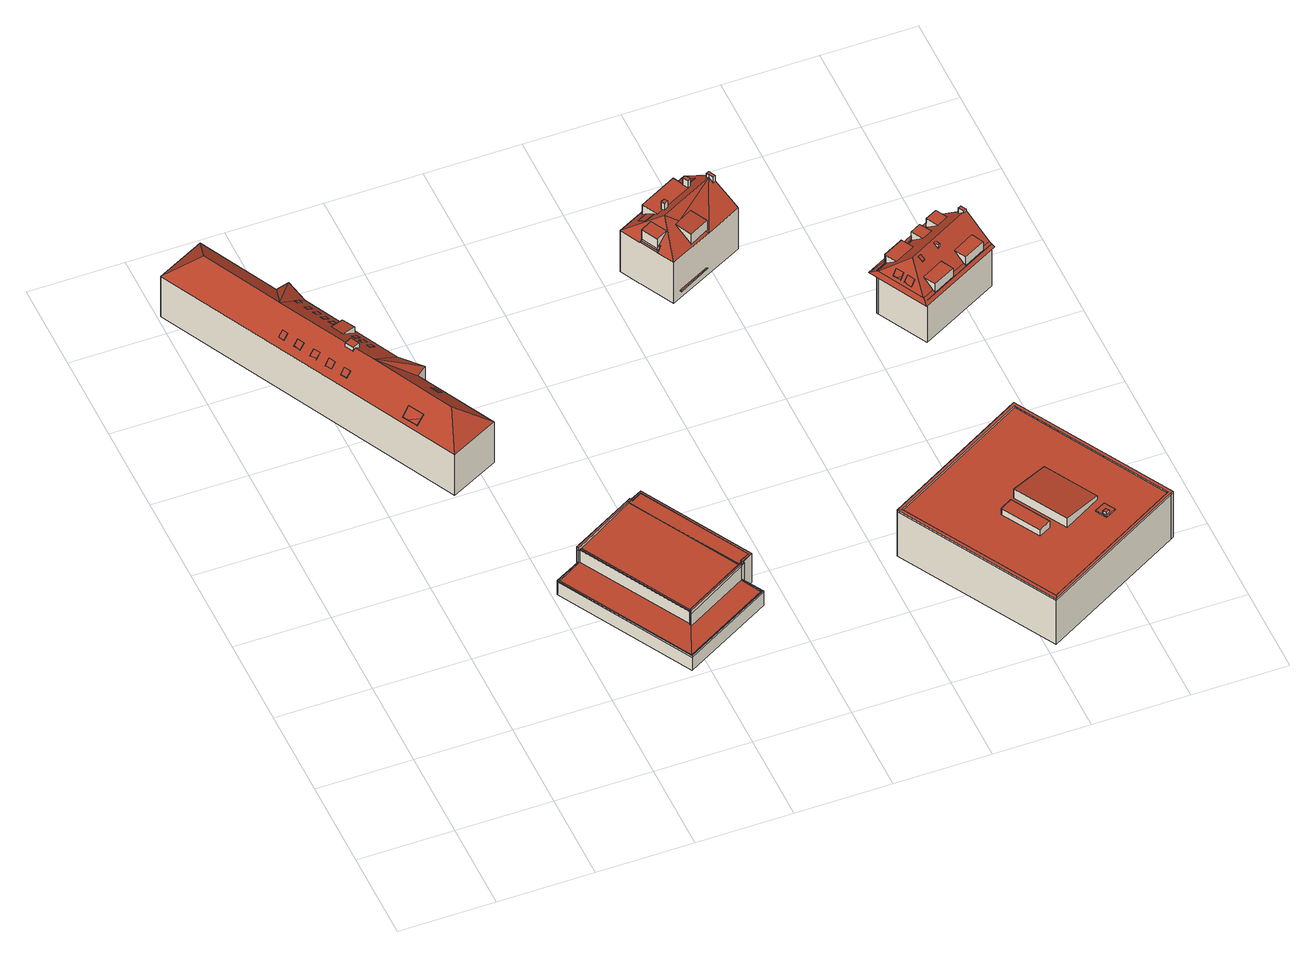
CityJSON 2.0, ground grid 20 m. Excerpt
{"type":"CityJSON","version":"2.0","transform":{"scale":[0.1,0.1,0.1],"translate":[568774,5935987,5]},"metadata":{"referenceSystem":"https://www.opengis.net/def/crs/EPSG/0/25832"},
"CityObjects":{
"building1":{"type":"Building","attributes":{"Grundfläche 2D":"869.696152","Grundhöhe NN":"5.911"},"children":["building1-1","building1-2","building1-3","building1-4","building1-5","building1-6","building1-7","building1-8","building1-9","building1-10","building1-11","building1-12","building1-13","building1-14","building1-15","building1-16"],"geometry":[{"type":"Solid","lod":"3","boundaries":[[[[0,1,2,3]],[[4,5,6]],[[5,4,7,8]],[[9,8,7]],[[10,8,9]],[[10,11,12,13,14,8],[3,2,15,16]],[[17,12,11]],[[18,12,17]],[[18,19,20,12]],[[21,20,19]],[[5,8,14,13,12,20,21,6]],[[1,15,2]],[[3,16,0]],[[1,0,16,15]],[[22,23,4,6]],[[23,24,7,4]],[[24,25,9,7]],[[25,26,10,9]],[[26,27,11,10]],[[27,28,17,11]],[[28,29,18,17]],[[29,30,19,18]],[[30,31,21,19]],[[31,22,6,21]],[[26,25,24,23,22,31,30,29,28,27]]]],"semantics":{"surfaces":[{"type":"RoofSurface"},{"type":"WallSurface"},{"type":"GroundSurface"}],"values":[[0,0,0,0,0,0,0,0,0,0,0,1,1,1,1,1,1,1,1,1,1,1,1,1,2]]}}]},
"building1-1":{"type":"BuildingInstallation","parents":["building1"],"geometry":[{"type":"MultiSurface","lod":"3","boundaries":[[[32,33,34,35]],[[35,34,36,37]],[[32,35,37,38]],[[33,32,38,39]],[[34,33,39,36]]],"semantics":{"surfaces":[{"type":"RoofSurface"},{"type":"WallSurface"}],"values":[0,1,1,1,1]}}]},
"building1-2":{"type":"BuildingInstallation","parents":["building1"],"geometry":[{"type":"MultiSurface","lod":"3","boundaries":[[[40,41,42,43]],[[43,42,44,45]],[[40,43,45,46]],[[41,40,46,47]],[[42,41,47,44]]],"semantics":{"surfaces":[{"type":"RoofSurface"},{"type":"WallSurface"}],"values":[0,1,1,1,1]}}]},
"building1-3":{"type":"BuildingInstallation","parents":["building1"],"geometry":[{"type":"MultiSurface","lod":"3","boundaries":[[[48,49,50,51]],[[51,50,52,53]],[[48,51,53,54]],[[49,48,54,55]],[[50,49,55,52]]],"semantics":{"surfaces":[{"type":"RoofSurface"},{"type":"WallSurface"}],"values":[0,1,1,1,1]}}]},
"building1-4":{"type":"BuildingInstallation","parents":["building1"],"geometry":[{"type":"MultiSurface","lod":"3","boundaries":[[[56,57,58,59]],[[58,57,60,61]],[[59,58,61,62]],[[56,59,62,63]],[[57,56,63,60]]],"semantics":{"surfaces":[{"type":"RoofSurface"},{"type":"WallSurface"}],"values":[0,1,1,1,1]}}]},
"building1-5":{"type":"BuildingInstallation","parents":["building1"],"geometry":[{"type":"MultiSurface","lod":"3","boundaries":[[[64,65,66,67]],[[68,69,67,66]],[[64,67,69,70]],[[65,64,70,71]],[[66,65,71,68]]],"semantics":{"surfaces":[{"type":"RoofSurface"},{"type":"WallSurface"}],"values":[0,1,1,1,1]}}]},
"building1-6":{"type":"BuildingInstallation","parents":["building1"],"geometry":[{"type":"MultiSurface","lod":"3","boundaries":[[[72,73,74,75]],[[75,74,76,77]],[[72,75,77,78]],[[73,72,78,79]],[[74,73,79,76]]],"semantics":{"surfaces":[{"type":"RoofSurface"},{"type":"WallSurface"}],"values":[0,1,1,1,1]}}]},
"building1-7":{"type":"BuildingInstallation","parents":["building1"],"geometry":[{"type":"MultiSurface","lod":"3","boundaries":[[[80,81,82,83]],[[82,81,84,85]],[[83,82,85,86]],[[80,83,86,87]],[[81,80,87,84]]],"semantics":{"surfaces":[{"type":"RoofSurface"},{"type":"WallSurface"}],"values":[0,1,1,1,1]}}]},
"building1-8":{"type":"BuildingInstallation","parents":["building1"],"geometry":[{"type":"MultiSurface","lod":"3","boundaries":[[[88,89,90,91]],[[91,90,92,93]],[[88,91,93,94]],[[89,88,94,95]],[[90,89,95,92]]],"semantics":{"surfaces":[{"type":"RoofSurface"},{"type":"WallSurface"}],"values":[0,1,1,1,1]}}]},
"building1-9":{"type":"BuildingInstallation","parents":["building1"],"geometry":[{"type":"MultiSurface","lod":"3","boundaries":[[[96,97,98,99]],[[99,98,100,101]],[[96,99,101,102]],[[97,96,102,103]],[[98,97,103,100]]],"semantics":{"surfaces":[{"type":"RoofSurface"},{"type":"WallSurface"}],"values":[0,1,1,1,1]}}]},
"building1-10":{"type":"BuildingInstallation","parents":["building1"],"geometry":[{"type":"MultiSurface","lod":"3","boundaries":[[[104,105,106,107]],[[107,106,108,109]],[[110,108,106,105]],[[104,107,109,111]],[[105,104,111,110]]],"semantics":{"surfaces":[{"type":"RoofSurface"},{"type":"WallSurface"}],"values":[0,1,1,1,1]}}]},
"building1-11":{"type":"BuildingInstallation","parents":["building1"],"geometry":[{"type":"MultiSurface","lod":"3","boundaries":[[[112,113,114,115]],[[115,114,116,117]],[[112,115,117,118]],[[113,112,118,119]],[[114,113,119,116]]],"semantics":{"surfaces":[{"type":"RoofSurface"},{"type":"WallSurface"}],"values":[0,1,1,1,1]}}]},
"building1-12":{"type":"BuildingInstallation","parents":["building1"],"geometry":[{"type":"MultiSurface","lod":"3","boundaries":[[[120,121,122,123]],[[122,121,124,125]],[[123,122,125,126]],[[120,123,126,127]],[[121,120,127,124]]],"semantics":{"surfaces":[{"type":"RoofSurface"},{"type":"WallSurface"}],"values":[0,1,1,1,1]}}]},
"building1-13":{"type":"BuildingInstallation","parents":["building1"],"geometry":[{"type":"MultiSurface","lod":"3","boundaries":[[[128,129,130,131]],[[129,128,132,133]],[[131,130,134,135]],[[128,131,135,132]],[[130,129,133,134]]],"semantics":{"surfaces":[{"type":"RoofSurface"},{"type":"WallSurface"}],"values":[0,1,1,1,1]}}]},
"building1-14":{"type":"BuildingInstallation","parents":["building1"],"geometry":[{"type":"MultiSurface","lod":"3","boundaries":[[[136,137,138,139]],[[140,141,138,137]],[[139,138,141,142]],[[142,143,136,139]],[[137,136,143,140]]],"semantics":{"surfaces":[{"type":"RoofSurface"},{"type":"WallSurface"}],"values":[0,1,1,1,1]}}]},
"building1-15":{"type":"BuildingInstallation","parents":["building1"],"geometry":[{"type":"MultiSurface","lod":"3","boundaries":[[[144,145,146,147]],[[145,144,148,149]],[[14,150,146,145,149]],[[147,146,150,151]],[[13,148,144,147,151]]],"semantics":{"surfaces":[{"type":"RoofSurface"},{"type":"WallSurface"}],"values":[0,1,1,1,1]}}]},
"building1-16":{"type":"BuildingInstallation","parents":["building1"],"geometry":[{"type":"MultiSurface","lod":"3","boundaries":[[[152,153,154,155]],[[154,156,157,155]],[[152,155,157,158]],[[158,159,153,152]],[[159,156,154,153]]],"semantics":{"surfaces":[{"type":"RoofSurface"},{"type":"WallSurface"}],"values":[0,1,1,1,1]}}]},
"building2":{"type":"Building","attributes":{"Grundfläche 2D":"688.714316","Grundhöhe NN":"5.877"},"children":["building2-1","building2-2"],"geometry":[{"type":"MultiSurface","lod":"3","boundaries":[[[160,161,162,163,164,165,166,167,168,169,170]],[[171,172,173]],[[174,172,171,175,176,177,178,179]],[[180,181,182,183]],[[184,185,182,181,186,187,188,189]],[[190,191,192,193,194,195,196,197]],[[198,199,197,196]],[[200,201,199]],[[201,197,199]],[[202,197,201]],[[180,183,163,162]],[[183,182,164,163]],[[165,164,182,185]],[[185,184,166,165]],[[167,166,184,189]],[[203,204,169,168]],[[204,205,170,169]],[[205,206,160,170]],[[161,160,206,207]],[[193,192,191,208,209,190,210,177,176,175,171,173]],[[210,211,178,177]],[[178,211,212,213,174,179]],[[193,173,172,174,213,214]],[[204,203,215,216]],[[205,204,216,217]],[[206,205,217,218]],[[218,219,207,206]],[[203,168,167,202,201,200,220,215]],[[202,167,189,188,197]],[[197,188,187,190]],[[190,187,186,210]],[[210,186,181,211]],[[181,180,162,161,213,212,211]],[[213,161,207,219,221,222,223,195,194,193,214]],[[200,199,224,225,220]],[[196,195,223,224,198]],[[198,224,199]],[[216,215,220,225,224,223,222,221,219,218,217]]],"semantics":{"surfaces":[{"type":"RoofSurface"},{"type":"WallSurface"},{"type":"GroundSurface"}],"values":[0,0,0,0,0,0,0,0,0,0,1,1,1,1,1,1,1,1,1,1,1,1,1,1,1,1,1,1,1,1,1,1,1,1,1,1,1,2]}}]},
"building2-1":{"type":"BuildingInstallation","parents":["building2"],"geometry":[{"type":"MultiSurface","lod":"3","boundaries":[[[226,227,228,229,230,231,232,233,234]],[[198,199,228,227]],[[199,200,229,228]],[[227,226,195,198]],[[201,202,230,229,200]],[[230,202,197,235,236,237,238,194,233,232,231]],[[194,239,234,233]],[[239,195,226,234]],[[195,226,195,223]]],"semantics":{"surfaces":[{"type":"RoofSurface"},{"type":"WallSurface"}],"values":[0,1,1,1,1,1,1,1,1]}}]},
"building2-2":{"type":"BuildingInstallation","parents":["building2"],"geometry":[{"type":"MultiSurface","lod":"3","boundaries":[[[236,235,209,208]],[[236,208,191,237]],[[197,190,209,235]]],"semantics":{"surfaces":[{"type":"RoofSurface"},{"type":"WallSurface"}],"values":[0,1,1]}}]},
"building3":{"type":"Building","attributes":{"Grundfläche 2D":"94.513625","Grundhöhe NN":"5.842"},"children":["building3-1"],"geometry":[{"type":"Solid","lod":"3","boundaries":[[[[240,241,242,241,243]],[[240,244,245,242,241]],[[246,247,245,244,240]],[[248,249,245,247,246]],[[248,250,249]],[[251,195,250]],[[249,250,195]],[[242,252,253,243,241]],[[240,243,253,254]],[[246,240,254,255]],[[248,246,255,256]],[[250,248,256,257]],[[251,250,257,258]],[[251,258,259,195]],[[242,245,249,260,261,252]],[[260,249,195,259]],[[254,253,252,261,260,259,258,257,256,255]]]],"semantics":{"surfaces":[{"type":"RoofSurface"},{"type":"WallSurface"},{"type":"GroundSurface"}],"values":[[0,0,0,0,0,0,0,1,1,1,1,1,1,1,1,1,2]]}}]},
"building3-1":{"type":"BuildingInstallation","parents":["building3"],"geometry":[{"type":"MultiSurface","lod":"3","boundaries":[[[262,263,264,265,266,267,226,233,268,269,270,271,272,273,274,275,174]],[[173,174,275]],[[262,174,241,243]],[[243,240,263,262]],[[240,246,264,263]],[[246,248,265,264]],[[248,250,266,265]],[[250,251,267,266]],[[276,268,233,249]],[[260,249,233]],[[276,277,269,268]],[[277,278,270,269]],[[279,271,270,278,280]],[[279,281,272,271]],[[281,247,282,274,273,272]],[[193,173,275,274,282,244]],[[174,173,193,241]],[[226,267,251,195,259]],[[259,260,233,226]]],"semantics":{"surfaces":[{"type":"RoofSurface"},{"type":"WallSurface"}],"values":[0,0,1,1,1,1,1,1,1,1,1,1,1,1,1,1,1,1,1]}}]},
"building4":{"type":"Building","attributes":{"Grundfläche 2D":"2.476490","Grundhöhe NN":"7.598"},"geometry":[{"type":"Solid","lod":"3","boundaries":[[[[283,284,285,286]],[[287,288,286,285]],[[288,289,283,286]],[[289,290,284,283]],[[290,287,285,284]],[[290,289,288,287]]]],"semantics":{"surfaces":[{"type":"RoofSurface"},{"type":"WallSurface"},{"type":"GroundSurface"}],"values":[[0,1,1,1,1,2]]}}]},
"building5":{"type":"Building","attributes":{"Grundfläche 2D":"240.899958","Grundhöhe NN":"5.456"},"children":["building5-1","building5-2","building5-3","building5-4","building5-5","building5-6"],"geometry":[{"type":"MultiSurface","lod":"3","boundaries":[[[291,292,293,294,295]],[[296,297,298,299,300,301,302,303]],[[304,305,306,307,308,309,310,311,312,313,314]],[[315,316,317,318,319,320]],[[321,322,323,324,325,326,327,328,329,330,331,320,319,332]],[[333,295,320,331,334]],[[335,316,315,334,336,337,338]],[[320,295,315]],[[315,295,333,334]],[[292,291,339]],[[333,340,293,292,339]],[[294,293,340]],[[297,296,341]],[[341,323,324,325,326,301,300,299,298,297]],[[326,327,303,302,301]],[[342,313,312,343]],[[342,344,314,313]],[[304,314,344,345,346,347,348]],[[319,318,349,350]],[[351,352,331,330,321,332,319,350,353]],[[336,334,331,352,354]],[[349,318,317,316,335,338,337,336,354,355]],[[350,349,355,354,352,351,353]]],"semantics":{"surfaces":[{"type":"RoofSurface"},{"type":"WallSurface"},{"type":"GroundSurface"}],"values":[0,0,0,0,0,0,0,0,0,1,1,1,1,1,1,1,1,1,1,1,1,1,2]}}]},
"building5-1":{"type":"BuildingInstallation","parents":["building5"],"geometry":[{"type":"MultiSurface","lod":"3","boundaries":[[[356,357,358,359,360,361]],[[310,362,358,357,311]],[[362,363,359,358]],[[363,364,365,361,360,359]],[[343,312,311,357,356,361,365]]],"semantics":{"surfaces":[{"type":"RoofSurface"},{"type":"WallSurface"}],"values":[0,1,1,1,1]}}]},
"building5-2":{"type":"BuildingInstallation","parents":["building5"],"geometry":[{"type":"MultiSurface","lod":"3","boundaries":[[[347,346,366,367]],[[368,369,367,366]],[[369,348,347,367]],[[345,368,366,346]]],"semantics":{"surfaces":[{"type":"RoofSurface"},{"type":"WallSurface"}],"values":[0,1,1,1]}}]},
"building5-3":{"type":"BuildingInstallation","parents":["building5"],"geometry":[{"type":"MultiSurface","lod":"3","boundaries":[[[370,371,372,373,374,375]],[[376,308,307,373,372,371]],[[307,306,374,373]],[[305,377,378,370,375,374,306]],[[378,376,371,370]]],"semantics":{"surfaces":[{"type":"RoofSurface"},{"type":"WallSurface"}],"values":[0,1,1,1,1]}}]},
"building5-4":{"type":"BuildingInstallation","parents":["building5"],"geometry":[{"type":"MultiSurface","lod":"3","boundaries":[[[379,380,381,382,383,384,321,330,385,386]],[[323,322,321,384,383]],[[328,386,385,330,329]],[[386,328,327,379]],[[326,380,379,327]],[[380,326,325,324,323,383,382,381]]],"semantics":{"surfaces":[{"type":"RoofSurface"},{"type":"WallSurface"}],"values":[0,1,1,1,1,1]}}]},
"building5-5":{"type":"BuildingInstallation","parents":["building5"],"geometry":[{"type":"MultiSurface","lod":"3","boundaries":[[[387,388,389,390]],[[391,392,388,387]],[[392,393,389,388]],[[393,394,390,389]],[[394,391,387,390]]],"semantics":{"surfaces":[{"type":"RoofSurface"},{"type":"WallSurface"}],"values":[0,1,1,1,1]}}]},
"building5-6":{"type":"BuildingInstallation","parents":["building5"],"geometry":[{"type":"MultiSurface","lod":"3","boundaries":[[[395,396,397,398,399,400,401]],[[402,335,398,397]],[[398,335,316,317,399]],[[403,404,401,400,399,317]],[[404,405,395,401]],[[405,315,396,395]],[[397,396,315,402]]],"semantics":{"surfaces":[{"type":"RoofSurface"},{"type":"WallSurface"}],"values":[0,1,1,1,1,1,1]}}]},
"building6":{"type":"Building","attributes":{"Grundfläche 2D":"1330.899473","Grundhöhe NN":"7.324"},"children":["building6-1","building6-2"],"geometry":[{"type":"Solid","lod":"3","boundaries":[[[[406,407,408,409]],[[410,411,412,413]],[[414,415,416,417]],[[418,417,416,419,420,421,415,414,422]],[[423,424,425,426],[427,428,429,430],[431,432,433,434]],[[409,408,427,430]],[[406,409,430,429]],[[429,428,407,406]],[[428,427,408,407]],[[413,412,432,431]],[[431,434,410,413]],[[434,433,411,410]],[[412,411,433,432]],[[435,436,416,415]],[[414,417,425,424]],[[436,437,419,416]],[[437,438,420,419]],[[438,439,421,420]],[[439,435,415,421]],[[422,414,424,423]],[[418,422,423,426]],[[426,425,417,418]],[[437,436,440,441]],[[438,437,441,442]],[[439,438,442,443]],[[435,439,443,444]],[[436,435,444,440]],[[442,441,440,444,443]]]],"semantics":{"surfaces":[{"type":"RoofSurface"},{"type":"WallSurface"},{"type":"GroundSurface"}],"values":[[0,0,0,0,0,1,1,1,1,1,1,1,1,1,1,1,1,1,1,1,1,1,1,1,1,1,1,2]]}}]},
"building6-1":{"type":"BuildingInstallation","parents":["building6"],"geometry":[{"type":"MultiSurface","lod":"3","boundaries":[[[445,446,447,448]],[[448,447,449,450]],[[445,448,450,451]],[[446,445,451,452]],[[447,446,452,449]]],"semantics":{"surfaces":[{"type":"RoofSurface"},{"type":"WallSurface"}],"values":[0,1,1,1,1]}}]},
"building6-2":{"type":"BuildingInstallation","parents":["building6"],"geometry":[{"type":"MultiSurface","lod":"3","boundaries":[[[453,454,455,456],[452,451,450,449]],[[457,456,455,458]],[[457,459,453,456]],[[459,460,454,453]],[[455,454,460,458]]],"semantics":{"surfaces":[{"type":"RoofSurface"},{"type":"WallSurface"}],"values":[0,1,1,1,1]}}]},
"building7":{"type":"Building","attributes":{"Grundfläche 2D":"230.770147","Grundhöhe NN":"5.867"},"children":["building7-1","building7-2","building7-3","building7-4","building7-5"],"geometry":[{"type":"MultiSurface","lod":"3","boundaries":[[[461,462,463,464,465,466,467]],[[468,469,470,471,472,473,474,475,476,477,478,479,480,481]],[[482,478,477,483]],[[483,484,485,486,487,488,489,490,491,492,493,494,495,496,497,498,499,463,462,500,501]],[[501,500,502]],[[501,500,501,483]],[[503,495,494,504,505,491,490,506,507,508,482,509,510,511,499,498,512]],[[502,483,501]],[[513,509,482,483,502]],[[514,515,468,481,516,487,486,485,517,477,476,475,518,519,472,471]],[[518,520,521,519]],[[492,522,523,493]],[[496,524,525,497]],[[526,515,514,527]],[[485,484,483,477,517]],[[467,466,513,502]],[[462,461,467,502,500]],[[511,510,464,463,499]],[[465,464,510,509]],[[466,465,509,513]],[[521,520,474,473]],[[519,521,473,472]],[[520,518,475,474]],[[493,523,504,494]],[[522,492,491,505]],[[505,504,523,522]],[[497,525,512,498]],[[524,496,495,503]],[[503,512,525,524]],[[526,527,470,469]],[[515,526,469,468]],[[527,514,471,470]],[[501,528,529,530]],[[531,532,476,517,484,501,530,533]],[[480,532,531,534]],[[535,536,537,506,490,489,488,487,516,481,480,534,538]],[[539,506,537,529]],[[529,528,539]],[[535,538,534,531,533,530,529,537,536]],[[480,479,478,477,476,532]],[[539,482,508,507,506]],[[483,482,539,528,501]],[[501,484,483]],[[477,483,484,517]],[[477,517,476]]],"semantics":{"surfaces":[{"type":"RoofSurface"},{"type":"WallSurface"},{"type":"GroundSurface"}],"values":[0,0,0,0,0,0,0,0,0,0,0,0,0,0,0,1,1,1,1,1,1,1,1,1,1,1,1,1,1,1,1,1,1,1,1,1,1,1,2,0,0,0,0,0,0]}}]},
"building7-1":{"type":"BuildingInstallation","parents":["building7"],"geometry":[{"type":"MultiSurface","lod":"3","boundaries":[[[540,541,542,543]],[[542,541,544]],[[545,540,543]],[[545,544,541,540]]],"semantics":{"surfaces":[{"type":"RoofSurface"},{"type":"WallSurface"}],"values":[0,1,1,1]}}]},
"building7-2":{"type":"BuildingInstallation","parents":["building7"],"geometry":[{"type":"MultiSurface","lod":"3","boundaries":[[[546,547,548,549]],[[549,548,550,551]],[[546,549,551,552]],[[547,546,552,553]],[[548,547,553,550]]],"semantics":{"surfaces":[{"type":"RoofSurface"},{"type":"WallSurface"}],"values":[0,1,1,1,1]}}]},
"building7-3":{"type":"BuildingInstallation","parents":["building7"],"geometry":[{"type":"MultiSurface","lod":"3","boundaries":[[[554,555,556,557]],[[558,559,557,556]],[[554,557,559,560]],[[555,554,560,561]],[[561,558,556,555]]],"semantics":{"surfaces":[{"type":"RoofSurface"},{"type":"WallSurface"}],"values":[0,1,1,1,1]}}]},
"building7-4":{"type":"BuildingInstallation","parents":["building7"],"geometry":[{"type":"MultiSurface","lod":"3","boundaries":[[[562,563,564,565]],[[563,562,566,567]],[[565,564,568,569]],[[562,565,569,566]],[[564,563,567,568]]],"semantics":{"surfaces":[{"type":"RoofSurface"},{"type":"WallSurface"}],"values":[0,1,1,1,1]}}]},
"building7-5":{"type":"BuildingInstallation","parents":["building7"],"geometry":[{"type":"MultiSurface","lod":"3","boundaries":[[[570,571,572,573,574,575,576]],[[489,577,572,571]],[[574,573,572,577,486,578]],[[575,574,578,516]],[[516,487,488,489,571,570,576,575]]],"semantics":{"surfaces":[{"type":"RoofSurface"},{"type":"WallSurface"}],"values":[0,1,1,1,1]}}]}
},
"vertices":[
[280,1161,138],[266,1187,138],[238,1173,145],[251,1147,145],[433,853,116],[358,877,164],[332,802,116],[349,1018,116],[271,1047,164],[370,1036,116],[332,1079,116],[229,1282,116],[166,1250,164],[241,1105,164],[250,1087,164],[266,1187,122],[280,1161,122],[219,1335,116],[191,1327,116],[106,1493,116],[81,1416,164],[5,1441,116],[332,802,9],[433,853,9],[349,1018,9],[370,1036,9],[332,1079,9],[229,1282,9],[219,1335,9],[191,1327,9],[106,1493,9],[5,1441,9],
[229,1058,138],[222,1072,138],[212,1066,128],[219,1053,128],[212,1066,127],[219,1053,127],[229,1058,137],[222,1072,137],
[270,1134,138],[282,1140,129],[278,1148,129],[266,1142,138],[278,1148,128],[266,1142,137],[270,1134,137],[282,1140,128],
[245,1185,138],[256,1191,129],[252,1199,129],[240,1193,138],[252,1199,128],[240,1193,137],[245,1185,137],[256,1191,128],
[278,1119,138],[290,1125,129],[286,1133,129],[274,1127,138],[290,1125,128],[286,1133,128],[274,1127,137],[278,1119,137],
[311,901,139],[294,933,139],[278,924,123],[295,893,123],[278,924,122],[295,893,122],[311,901,138],[294,933,138],
[235,1202,138],[247,1208,129],[243,1216,129],[231,1210,138],[243,1216,128],[231,1210,137],[235,1202,137],[247,1208,128],
[206,1260,138],[218,1266,129],[214,1274,129],[202,1268,138],[218,1266,128],[214,1274,128],[202,1268,137],[206,1260,137],
[159,1194,138],[153,1206,138],[143,1201,128],[149,1189,128],[143,1201,127],[149,1189,127],[159,1194,137],[153,1206,137],
[212,1091,138],[205,1105,138],[195,1099,128],[202,1086,128],[195,1099,127],[202,1086,127],[212,1091,137],[205,1105,137],
[287,1102,138],[298,1108,129],[294,1116,129],[283,1110,138],[294,1116,128],[283,1110,137],[298,1108,128],[287,1102,137],
[227,1219,138],[239,1225,129],[235,1233,129],[223,1227,138],[235,1233,128],[223,1227,137],[227,1219,137],[239,1225,128],
[195,1125,138],[188,1138,138],[178,1133,128],[185,1119,128],[188,1138,137],[178,1133,127],[185,1119,127],[195,1125,137],
[177,1159,138],[170,1173,138],[160,1168,128],[167,1154,128],[177,1159,137],[170,1173,137],[160,1168,127],[167,1154,127],
[217,1238,138],[229,1244,129],[225,1252,129],[213,1246,138],[229,1244,128],[225,1252,128],[213,1246,137],[217,1238,137],
[236,1102,169],[245,1085,169],[260,1092,169],[251,1110,169],[236,1102,159],[245,1085,159],[260,1092,157],[251,1110,156],
[359,946,137],[369,951,128],[361,967,128],[351,962,137],[361,967,127],[351,962,136],[359,946,136],[369,951,127],
[754,317,47],[729,362,47],[727,361,47],[751,318,47],[567,215,47],[413,489,47],[465,518,47],[465,519,47],[464,520,47],[410,490,47],[566,212,47],[725,365,85],[728,362,85],[727,366,85],[729,362,85],[598,293,85],[596,292,85],[594,291,85],[596,287,85],[727,361,85],[727,361,45],[596,287,45],[567,215,44],[751,318,44],[465,518,45],[413,489,44],[594,291,45],[596,292,45],[467,520,45],[465,519,45],[596,292,77],[598,293,77],[725,365,82],[727,366,82],[597,593,82],[595,597,82],[572,584,82],[467,520,77],[468,525,77],[467,525,77],[463,523,77],[464,520,77],[465,519,77],[464,520,45],[410,490,44],[566,212,44],[754,317,44],[729,362,45],[598,293,80],[596,292,80],[594,291,77],[596,287,77],[727,361,82],[729,362,83],[728,362,82],[464,520,9],[410,490,9],[566,212,9],[754,317,9],[729,362,9],[463,523,9],[727,366,9],[597,593,9],[595,597,9],[468,525,9],[467,525,9],
[595,597,85],[468,525,85],[467,525,85],[463,523,85],[465,519,85],[467,520,85],[470,521,85],[597,593,85],[596,594,85],[467,520,80],[470,521,80],[470,521,77],[574,580,82],[596,594,82],
[734,368,83],[729,362,82],[728,361,82],[735,365,83],[731,368,83],[724,368,82],[757,381,84],[732,371,83],[628,611,84],[597,593,83],[604,598,83],[602,601,83],[728,361,8],[735,365,8],[734,368,8],[757,381,8],[628,611,8],[604,598,8],[602,601,8],[595,597,8],[597,593,8],[724,368,8],
[735,365,85],[734,368,85],[757,381,85],[628,611,85],[604,598,85],[602,601,85],[604,597,85],[605,594,85],[626,606,85],[751,383,85],[731,372,85],[732,371,85],[732,369,85],[731,368,85],[604,597,83],[605,594,83],[626,606,84],[751,383,84],[639,583,84],[731,372,83],[732,369,83],
[985,1152,28],[917,1117,28],[919,1113,28],[987,1150,28],[919,1113,26],[987,1150,26],[985,1152,26],[917,1117,26],
[931,1171,146],[949,1137,144],[990,1160,144],[971,1194,146],[941,1177,146],[892,1197,145],[868,1184,144],[868,1183,144],[869,1183,144],[869,1182,144],[885,1150,144],[891,1153,144],[910,1163,145],[911,1209,146],[924,1216,146],[922,1219,146],[930,1223,146],[932,1220,146],[939,1224,146],[989,1250,146],[983,1261,146],[984,1261,146],[973,1284,146],[893,1242,146],[1030,1249,159],[1036,1252,159],[1034,1257,156],[1006,1309,115],[842,1224,115],[916,1187,161],[864,1181,115],[867,1183,118],[868,1183,120],[869,1183,120],[869,1182,120],[885,1150,120],[891,1153,125],[893,1149,125],[888,1146,120],[883,1143,115],[902,1109,115],[863,1182,115],[986,1158,118],[992,1155,115],[1041,1242,151],[1067,1194,115],[1065,1198,118],[1062,1204,122],[949,1137,118],[990,1160,118],[868,1184,120],[973,1284,120],[984,1261,137],[893,1242,120],[898,1234,127],[898,1234,128],[907,1216,141],[907,1216,140],[1006,1309,5],[842,1224,5],[864,1181,5],[902,1109,5],[863,1182,5],[1067,1194,5],[1065,1198,5],
[984,1261,165],[983,1261,165],[989,1249,165],[995,1253,165],[991,1262,165],[989,1264,165],[989,1249,146],[995,1253,146],[991,1262,139],[989,1264,137],
[877,1223,128],[886,1206,141],[877,1223,127],[886,1206,140],
[926,1211,165],[934,1216,165],[932,1220,165],[930,1223,165],[922,1219,165],[924,1215,165],[934,1216,149],[924,1215,146],[926,1211,149],
[891,1153,115],[885,1150,115],[869,1182,115],[869,1183,115],[868,1183,115],[867,1183,115],[888,1146,115],[893,1149,115],
[1014,1274,140],[1010,1283,132],[992,1274,133],[997,1265,140],[1014,1274,139],[1010,1283,131],[992,1274,132],[997,1265,139],
[1027,1253,166],[1030,1249,166],[1035,1239,166],[1041,1242,166],[1034,1257,166],[1029,1254,166],[1028,1254,166],[1035,1239,151],[1029,1254,155],[1028,1254,155],[1027,1253,155],
[1322,322,151],[1242,277,165],[1304,168,165],[1384,214,151],[1229,260,158],[1204,246,158],[1249,167,158],[1274,181,158],[1037,326,145],[1028,328,145],[1213,1,145],[1216,10,145],[1512,178,145],[1515,172,145],[1521,176,145],[1336,503,145],[1334,494,145],[1334,494,141],[1037,326,141],[1216,10,141],[1512,178,141],[1304,168,141],[1242,277,141],[1322,322,141],[1384,214,141],[1274,181,141],[1249,167,141],[1204,246,141],[1229,260,141],[1028,328,141],[1213,1,141],[1515,172,141],[1521,176,141],[1336,503,141],[1213,1,23],[1515,172,23],[1521,176,23],[1336,503,23],[1028,328,23],
[1391,173,149],[1387,179,149],[1379,175,149],[1383,169,149],[1379,175,144],[1383,169,144],[1391,173,144],[1387,179,144],
[1404,176,144],[1391,198,144],[1369,186,144],[1382,164,144],[1382,164,141],[1369,186,141],[1404,176,141],[1391,198,141],
[1264,947,143],[1275,927,143],[1319,950,143],[1305,975,143],[1302,973,143],[1262,952,143],[1263,949,143],[1442,916,124],[1444,911,122],[1398,887,122],[1396,891,124],[1363,874,124],[1366,869,122],[1319,844,122],[1317,849,124],[1294,837,124],[1293,836,124],[1292,820,118],[1468,914,118],[1465,921,121],[1462,926,124],[1226,943,118],[1241,935,124],[1243,933,125],[1297,901,170],[1429,972,170],[1436,976,170],[1435,976,170],[1430,987,160],[1409,1025,124],[1396,1018,124],[1407,997,143],[1382,984,143],[1371,1004,124],[1355,995,124],[1366,975,143],[1343,963,143],[1333,984,124],[1308,970,124],[1264,947,124],[1242,935,124],[1263,949,123],[1352,1000,121],[1369,1009,121],[1394,1022,121],[1408,1028,122],[1404,1035,119],[1403,1037,118],[1302,973,121],[1305,975,121],[1305,975,122],[1330,988,121],[1262,952,121],[1385,912,144],[1431,937,144],[1436,975,170],[1293,839,125],[1306,870,144],[1352,895,144],[1319,844,144],[1366,869,144],[1394,1022,143],[1369,1009,143],[1352,1000,143],[1330,988,143],[1444,911,144],[1398,887,144],[1240,938,122],[1240,938,9],[1242,935,9],[1297,831,9],[1297,831,121],[1243,933,9],[1465,921,9],[1436,976,9],[1435,976,9],[1408,1028,9],[1436,975,9],[1290,965,122],
[1354,915,167],[1359,918,167],[1354,928,167],[1348,925,167],[1359,918,158],[1354,915,158],
[1289,871,143],[1281,887,143],[1273,883,130],[1281,867,130],[1273,883,129],[1281,867,129],[1289,871,142],[1281,887,142],
[1309,902,167],[1314,894,159],[1320,897,159],[1315,905,167],[1320,897,158],[1315,905,166],[1309,902,166],[1314,894,158],
[1277,895,143],[1268,911,143],[1260,907,130],[1269,891,130],[1277,895,142],[1268,911,142],[1260,907,129],[1269,891,129],
[1435,976,174],[1430,987,174],[1423,983,174],[1429,972,174],[1429,971,174],[1436,975,174],[1436,976,174],[1423,983,160],[1429,971,170]
]}
